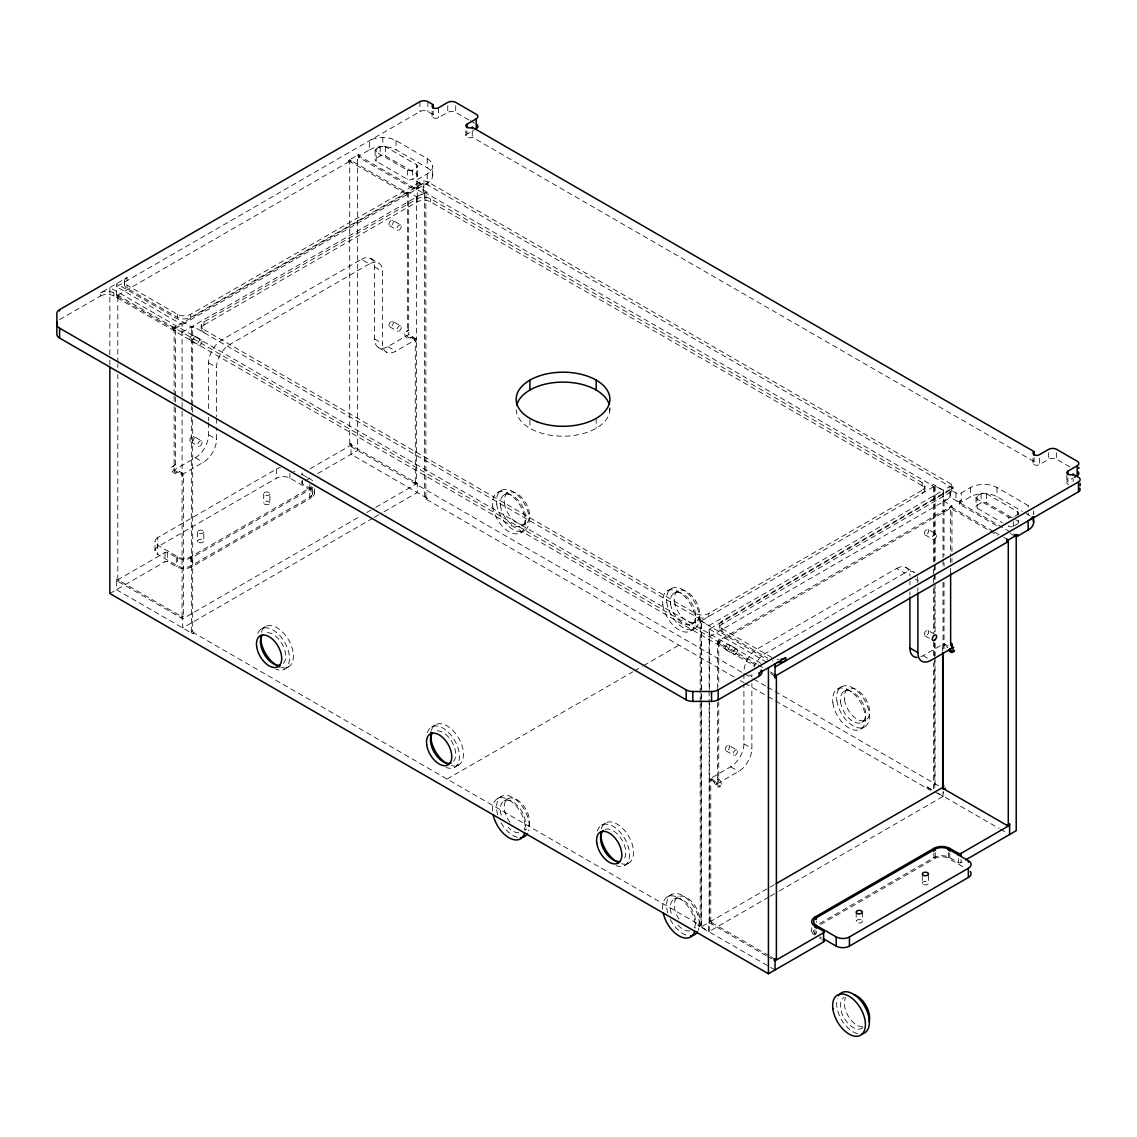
<?xml version="1.0" encoding="UTF-8"?>
<svg xmlns="http://www.w3.org/2000/svg" width="1137" height="1137" viewBox="0 0 1137 1137"><rect width="100%" height="100%" fill="white"/><g stroke="black" fill="none" stroke-linecap="round" stroke-linejoin="round"><path stroke-width="0.75" stroke-dasharray="5 3.75" d="M124.331 281.393L124.331 284.449M155.002 550.592L155.002 541.411M201.192 325.765L201.192 328.82M301.916 483.097L301.916 480.795M312.504 493.415L312.504 488.825M314.38 493.415L314.38 488.825M358.425 155.158L358.425 156.693M375.096 150.567L375.096 159.749M406.563 194.569L406.563 193.034M416.838 180.797L416.838 188.444M417.72 175.439L417.72 166.258M432.7 175.439L432.7 166.258M718.357 643.016L718.357 641.495M719.309 624.895L719.309 627.951M924.893 489.478L924.893 486.423M952.934 489.109L952.934 486.423M959.358 502.113L959.358 503.634M976.029 497.523L976.029 506.704M1018.653 522.38L1018.653 520.092M59.593 319.596L100.582 295.933L100.582 292.877L127.074 277.57L127.074 280.626A9.366 5.415 0 0 0 127.074 288.286L177.429 317.351A9.366 5.415 0 0 0 190.689 317.351L423.902 182.702L951.299 487.19A5.628 3.24 0 0 1 951.299 491.781L722.052 624.128A9.366 5.415 0 0 0 722.052 631.788L767.83 658.209M468.913 119.939L455.71 112.321A5.628 3.24 0 0 0 447.751 112.321L438.484 117.679A3.752 2.16 0 0 1 433.183 117.679A3.752 2.16 0 0 1 433.183 114.61L427.882 111.554A5.628 3.24 0 0 0 419.923 111.554L116.486 286.751L182.076 324.613L182.076 400.778M174.117 394.44L174.117 327.683A1.876 1.08 60 0 1 175.453 329.972L174.117 330.739A1.876 1.08 60 0 0 172.796 328.451L116.486 295.933L348.377 162.051L348.377 160.516L358.979 154.405A1.876 1.08 0 0 0 358.979 155.925A1.876 1.08 0 0 0 358.979 157.46L413.967 189.211A1.876 1.08 0 0 0 416.611 189.211L416.611 187.676L417.947 186.909A3.752 2.16 0 0 0 417.947 189.978L417.947 179.262L427.214 173.904A18.746 10.816 0 0 0 427.214 158.611L396.074 140.633A18.746 10.816 0 0 0 369.568 140.633L369.568 149.814L358.979 155.925M116.869 296.601L118.191 295.833M116.486 297.453L119.129 295.933A1.876 1.08 60 0 0 117.807 296.7A1.876 1.08 60 0 0 116.486 297.453L116.486 283.696L192.679 327.683A1.876 1.08 60 0 1 194.001 326.916L700.193 619.153A1.876 1.08 60 0 1 701.515 621.456L701.515 692.319M376.205 149.046L380.17 146.744A3.752 2.16 0 0 1 385.471 146.744L416.611 164.723L416.611 176.96L412.646 179.262A3.752 2.16 0 0 1 407.344 179.262L376.205 161.283L376.205 149.046A3.752 2.16 0 0 0 376.205 152.102L407.344 170.081A3.752 2.16 0 0 0 412.646 170.081L416.611 167.793A3.752 2.16 0 0 0 416.611 164.723M416.611 176.96A3.752 2.16 0 0 0 416.611 173.904L385.471 155.925A3.752 2.16 0 0 0 380.17 155.925L376.205 158.228A3.752 2.16 0 0 0 376.205 161.283M1069.846 466.895L1056.643 459.263A5.628 3.24 0 0 0 1048.684 459.263L1039.417 464.621A3.752 2.16 0 0 1 1034.116 464.621A3.752 2.16 0 0 1 1034.116 461.565L472.267 137.179A3.752 2.16 0 0 1 466.966 137.179A3.752 2.16 0 0 1 466.966 134.123L474.925 129.533M127.074 277.57A9.366 5.415 0 0 0 127.074 285.216L177.429 314.295A9.366 5.415 0 0 0 190.689 314.295L419.923 181.934A5.628 3.24 0 0 1 427.882 181.934L951.299 484.135A5.628 3.24 0 0 1 951.299 488.725L951.299 491.781M423.902 182.702L423.902 193.418L417.279 197.241L408.666 192.267L172.796 328.451L172.796 326.916M427.214 158.611L427.214 167.793A18.746 10.816 0 0 1 427.214 183.085L175.823 328.238L175.823 326.703M182.076 332.274L423.234 193.034L423.234 185.388L417.947 182.318A3.752 2.16 0 0 1 417.947 179.262M191.741 327.584L193.063 326.816M426.276 192.167L425.053 192.892M191.343 404.63L191.343 328.451L194.001 326.916M734.204 677.055L425.892 499.058A1.876 1.08 60 0 1 424.57 496.755L424.57 193.802L427.214 192.267L417.279 186.525L417.279 197.241M203.935 321.942L203.935 324.997A9.366 5.415 0 0 0 203.935 332.658L203.935 329.588A9.366 5.415 0 0 1 203.935 321.942L417.279 198.776A9.366 5.415 0 0 1 430.525 198.776L922.135 482.6A9.366 5.415 0 0 1 922.135 490.246L922.135 493.316A9.366 5.415 0 0 0 922.135 485.655L922.135 482.6M203.935 324.997L417.279 201.832A9.366 5.415 0 0 1 430.525 201.832L922.135 485.655M416.611 196.857L416.611 339.153L395.79 351.191A18.746 10.816 -60 0 1 382.529 343.53L382.529 271.615A18.746 10.816 -60 0 0 369.283 263.969L361.324 259.378L221.829 339.92A18.746 10.816 -60 0 0 208.568 362.874L208.568 410.23M369.283 263.969L229.773 344.511A18.746 10.816 -60 0 0 216.527 367.464L216.527 416.568M175.453 407.714L175.453 464.251L174.117 465.019A1.876 1.08 60 0 1 173.734 465.872M406.947 331.222A1.876 1.08 60 0 0 407.344 330.37L408.666 329.602A1.876 1.08 60 0 1 408.282 330.469L405.468 332.089A3.752 2.16 60 0 0 405.468 336.41A3.752 2.16 60 0 0 409.206 338.584L412.02 336.95A1.876 1.08 60 0 1 412.958 337.049L411.637 337.817A1.876 1.08 60 0 0 410.699 337.717M174.117 406.719L174.117 469.979L195.322 457.742A18.746 10.816 -60 0 0 208.568 434.789L208.568 422.509M361.324 259.378A18.746 10.816 -60 0 1 374.585 267.024L374.585 338.94A18.746 10.816 -60 0 0 387.831 346.6L408.666 334.562L416.611 339.153M183.398 616.098L180.74 617.633A1.876 1.08 60 0 0 182.076 616.865A1.876 1.08 60 0 0 183.398 616.098L183.398 475.337A1.876 1.08 60 0 0 182.076 473.035L179.745 471.699L178.424 472.466A1.876 1.08 60 0 0 177.486 472.367M182.076 473.035L180.74 473.802A1.876 1.08 60 0 1 182.076 476.105L182.076 616.865L119.129 580.524A1.876 1.08 60 0 1 117.807 578.236L117.807 374.599M411.637 337.817L413.967 339.153L415.289 338.385A1.876 1.08 60 0 1 416.611 340.688L416.611 481.463A1.876 1.08 60 0 1 415.289 482.216A1.876 1.08 60 0 1 413.967 482.983L416.611 481.463M174.117 469.979L182.076 474.57L203.267 462.333A18.746 10.816 -60 0 0 216.527 439.379L216.527 428.848M182.076 476.105L183.398 475.337M415.289 482.216L415.289 341.455L416.611 340.688M309.761 484.433L309.761 497.253L190.874 565.885A9.366 5.415 0 0 1 177.614 565.885L157.745 554.415L157.745 537.574L276.632 468.941A9.366 5.415 0 0 1 280.413 467.605M309.761 497.253A9.366 5.415 0 0 0 309.761 489.592L289.878 478.123A9.366 5.415 0 0 0 276.632 478.123L157.745 546.755A9.366 5.415 0 0 0 157.745 554.415M701.515 694.096L701.515 924.409A1.876 1.08 60 0 1 700.193 925.177L194.001 632.939L192.679 633.707L116.486 589.705L116.486 579.003L117.807 578.236M349.699 444.354L351.02 443.586A1.876 1.08 60 0 0 352.342 445.889L351.02 446.642A1.876 1.08 60 0 1 349.699 444.354L349.699 159.749L407.344 193.034L407.344 330.37M312.959 487.389A11.242 6.495 0 0 1 311.083 488.825L192.196 557.471A11.242 6.495 0 0 1 176.292 557.471L167.679 552.497A1.876 1.08 0 0 0 165.036 552.497L116.486 580.524L182.73 618.784L360.557 516.113M310.06 468.771L351.02 445.121L417.279 483.367L417.279 492.548L383.553 512.02M119.129 580.524L117.807 581.291A1.876 1.08 60 0 1 116.486 579.003M109.848 593.528L165.036 561.678A1.876 1.08 0 0 1 167.679 561.678L176.292 566.652A11.242 6.495 0 0 0 192.196 566.652L311.083 498.006L311.083 485.968M305.512 480.581L311.581 477.071M317.649 473.575L357.643 450.479L357.643 155.158L423.902 193.418M157.745 537.574A9.366 5.415 0 0 0 157.745 545.234L177.614 556.704A9.366 5.415 0 0 0 190.874 556.704L309.761 488.071A9.366 5.415 0 0 0 311.325 486.863M181.678 617.732L183.014 616.965M414.906 483.083L416.227 482.315M366.697 512.574L374.357 508.154M375.892 507.273L417.279 483.367M372.822 518.216L182.73 627.965L182.73 618.784M374.357 517.335L382.018 512.901M192.679 633.707A1.876 1.08 60 0 1 191.343 631.405L192.679 630.637L192.679 418.032M424.57 496.755L425.892 495.988L425.892 193.034A1.876 1.08 60 0 1 427.214 192.267M425.892 499.058L427.214 498.29A1.876 1.08 60 0 1 425.892 495.988M261.482 628.889L265.461 626.601M497.352 492.719L501.318 490.417M503.975 495.021L507.955 492.733M521.826 525.948L525.806 523.645M284.648 669.025L288.613 666.723M520.519 532.841L524.484 530.553M431.534 727.069L435.514 724.781M667.405 590.899L671.384 588.596M674.042 593.201L678.007 590.913M203.935 329.588L695.546 613.426A9.366 5.415 0 0 0 708.806 613.426L922.135 490.246M700.193 701.941L700.193 622.223A1.876 1.08 60 0 0 698.857 619.921L700.193 619.153M424.57 193.802A1.876 1.08 60 0 1 425.892 193.034L932.084 485.272L933.406 484.518L943.34 490.246L949.963 486.423L949.963 497.139L1014.9 534.617M691.879 624.128L695.858 621.825M701.174 698.715L701.174 620.887L935.055 485.854L943.014 490.445L943.014 557.656M700.193 622.223L701.515 621.456M933.406 561.991L933.406 487.574L934.728 486.807A1.876 1.08 60 0 0 933.406 484.518M454.701 767.205L458.68 764.903M690.571 631.021L694.536 628.733M701.174 620.887L709.133 625.478L943.014 490.445M447.097 779.058L632.911 671.768M634.446 670.887L642.135 666.453M643.67 665.571L678.988 645.176M722.052 631.788L722.052 628.718A9.366 5.415 0 0 1 722.052 621.072L951.299 488.725M709.46 689.463L709.46 629.102L950.631 489.862L955.933 492.932A3.752 2.16 0 0 0 961.234 492.932L970.501 487.574A18.746 10.816 0 0 1 997.007 487.574L1028.146 505.553A18.746 10.816 0 0 1 1030.463 507.173M943.34 490.246L943.34 500.962L949.963 497.139M709.46 636.763L950.631 497.523L950.631 489.862M951.953 551.715L951.953 505.937L717.419 641.339L717.419 688.581M996.566 525.564L959.912 504.402L959.912 501.346L961.234 500.578L961.234 492.932M718.698 643.656A2.345 1.35 0 0 1 719.167 641.936L949.31 508.992A1.876 1.08 0 0 1 951.953 508.992L988.621 530.155M959.912 504.402A1.876 1.08 0 0 1 959.912 502.867L970.501 496.755A18.746 10.816 0 0 1 997.007 496.755L1022.305 511.366M717.802 643.542L719.124 642.789M1010.566 517.648A3.752 2.16 0 0 1 1008.277 517.022L977.138 499.044A3.752 2.16 0 0 1 977.138 495.988L981.103 493.7A3.752 2.16 0 0 1 986.404 493.7L1017.544 511.678A3.752 2.16 0 0 1 1017.899 514.492M1011.717 517.477L986.404 502.867A3.752 2.16 0 0 0 981.103 502.867L977.138 505.169A3.752 2.16 0 0 0 977.138 508.225L1002.337 522.778M497.352 798.742L501.318 796.44M914.915 572.764A18.746 10.816 -60 0 0 904.626 573.048L896.667 568.457L757.171 649A18.746 10.816 -60 0 0 743.911 671.953M503.975 801.045L507.955 798.757M904.626 573.048L765.116 653.59A18.746 10.816 -60 0 0 754.03 666.922M1068.737 484.49A3.752 2.16 0 0 1 1067.899 481.065L1073.2 478.009M1014.9 516.255L1017.544 514.734M1013.579 526.204L1017.544 523.915L1017.544 519.893M601.587 825.249L605.566 822.961M837.457 689.079L841.437 686.776M844.095 691.381L848.06 689.093M709.46 703.519L709.46 779.058L730.665 766.821A18.746 10.816 -60 0 0 743.911 743.868L743.911 684.232M920.757 656.802A18.746 10.816 -60 0 0 923.173 655.665L944.008 643.641L950.631 647.465M709.858 779.726L711.179 778.959M943.07 645.077L944.392 644.309M768.91 955.677L712.117 922.889L710.781 923.656A1.876 1.08 60 0 1 709.46 921.354L709.46 780.579L712.117 779.058L714.448 780.394A1.876 1.08 60 0 1 715.372 781.389L716.864 783.962A3.752 2.16 60 0 0 720.616 786.122A3.752 2.16 60 0 0 720.616 781.801L719.124 779.229A1.876 1.08 60 0 1 718.74 777.921L718.74 701.941M942.687 645.944L945.33 644.409A1.876 1.08 60 0 0 944.008 645.176A1.876 1.08 60 0 0 942.687 645.944L942.687 651.217M714.448 780.394L713.112 781.162A1.876 1.08 60 0 1 714.05 782.157L715.543 784.729A3.752 2.16 60 0 0 719.28 786.889L720.616 786.122M718.74 777.921L717.419 778.689A1.876 1.08 60 0 0 717.802 779.996L719.28 782.569A3.752 2.16 60 0 1 719.28 786.889M944.008 648.687L944.008 645.176L946.339 646.512L947.661 645.759A1.876 1.08 60 0 1 947.974 645.987M714.05 782.157L715.372 781.389M717.802 779.996L719.124 779.229M946.339 646.512A1.876 1.08 60 0 1 947.277 647.507L947.931 647.124M715.543 784.729L716.864 783.962M709.46 779.058L717.419 783.649L738.609 771.412A18.746 10.816 -60 0 0 751.87 748.459L751.87 683.55M861.945 722.308L865.911 720.005M624.753 865.385L628.733 863.082M860.624 729.201L864.603 726.913M667.405 896.922L671.384 894.62M674.042 899.225L678.007 896.937M775.05 969.932L698.857 925.944L701.515 924.409M699.795 926.044L701.117 925.276M709.46 921.354L710.781 920.586L710.781 779.826A1.876 1.08 60 0 1 712.117 779.058M701.174 700.477L701.174 926.897L768.584 887.983M769.962 887.187L774.723 884.444M768.754 897.079L708.806 931.686L708.806 922.505L766.054 955.563M770.119 896.283L777.921 891.778M779.314 890.967L943.34 796.27L943.34 791.679M819.45 923.642L933.889 857.582A11.242 6.495 0 0 1 949.779 857.582L958.392 862.557A1.876 1.08 0 0 0 961.049 862.557L964.077 860.808M820.772 924.409L935.211 858.35A9.366 5.415 0 0 1 948.457 858.35L963.366 866.948M470.377 120.792L474.783 123.336M369.568 149.814A18.746 10.816 0 0 1 396.074 149.814L427.214 167.793M1026.199 513.611L1028.146 514.734A18.746 10.816 0 0 1 1029.923 515.914M1015.597 519.723L1017.544 520.845A3.752 2.16 0 0 1 1018.482 523.006M1010.31 533.509L1014.9 536.152M943.34 500.962L951.953 505.937M993.198 531.277L950.631 506.704L950.631 555.993M994.619 532.102L1002.365 536.565M1003.729 537.346L1008.277 539.976M348.377 162.051A1.876 1.08 0 0 1 351.02 162.051L406.008 193.802A1.876 1.08 0 0 1 406.008 195.322L406.008 192.267A1.876 1.08 0 0 1 406.008 193.802M990.142 531.036L997.789 535.456M392.691 220.365A3.098 1.791 -60 0 1 391.711 225.154A3.098 1.791 -60 0 1 389.039 223.605A3.098 1.791 -60 0 1 392.691 220.365L400.636 224.955A3.098 1.791 -60 0 1 399.655 229.745A3.098 1.791 -60 0 1 396.984 228.196A3.098 1.791 -60 0 1 400.636 224.955M928.034 529.444A3.098 1.791 -60 0 1 927.053 534.234A3.098 1.791 -60 0 1 924.381 532.684A3.098 1.791 -60 0 1 928.034 529.444L935.978 534.02A3.098 1.791 -60 0 1 934.998 538.81A3.098 1.791 -60 0 1 932.326 537.275A3.098 1.791 -60 0 1 935.978 534.02M389.593 225.723L397.552 230.314M924.935 534.788L932.894 539.379M370.705 258.454L378.649 263.045M906.047 567.534L913.992 572.11M374.585 267.024L382.529 271.615M915.228 579.159L917.872 580.694L917.872 585.953M392.691 321.345A3.098 1.791 -60 0 1 391.711 326.134A3.098 1.791 -60 0 1 389.039 324.585A3.098 1.791 -60 0 1 392.691 321.345L400.636 325.935A3.098 1.791 -60 0 1 399.655 330.725A3.098 1.791 -60 0 1 396.984 329.176A3.098 1.791 -60 0 1 400.636 325.935M928.034 630.424A3.098 1.791 -60 0 1 927.053 635.213A3.098 1.791 -60 0 1 924.381 633.664A3.098 1.791 -60 0 1 928.034 630.424L934.657 634.247M389.593 326.703L397.552 331.293M924.935 635.782L931.558 639.605M374.585 338.94L382.529 343.53M387.831 346.6L395.79 351.191M923.173 655.665L931.118 660.256M378.465 347.524L386.409 352.115M722.052 628.718L772.407 657.797M698.857 619.921L767.418 659.503M709.46 629.102L767.432 662.573M193.56 335.33A3.098 1.791 -60 0 1 192.579 340.119A3.098 1.791 -60 0 1 189.893 338.57A3.098 1.791 -60 0 1 193.56 335.33L201.505 339.92A3.098 1.791 -60 0 1 200.524 344.71A3.098 1.791 -60 0 1 197.852 343.161A3.098 1.791 -60 0 1 201.505 339.92M728.902 644.409A3.098 1.791 -60 0 1 727.922 649.199A3.098 1.791 -60 0 1 725.235 647.649A3.098 1.791 -60 0 1 728.902 644.409L736.847 649A3.098 1.791 -60 0 1 735.866 653.789A3.098 1.791 -60 0 1 733.194 652.24A3.098 1.791 -60 0 1 736.847 649M760.752 663.312L109.848 287.519L109.848 358.269M100.582 292.877A9.366 5.415 0 0 1 113.828 292.877L756.73 664.036M758.251 664.918L762.842 667.575M770.474 671.981L773.53 673.744M718.74 643.641A1.876 1.08 60 0 1 720.062 642.874L717.419 644.409A1.876 1.08 60 0 1 718.74 643.641L755.394 664.804M770.673 673.63L773.728 675.392M100.582 295.933A9.366 5.415 0 0 1 113.828 295.933L754.542 665.841M190.462 340.688L198.421 345.278M725.804 649.767L733.763 654.358M208.568 362.874L216.527 367.464M749.212 675.008L751.87 676.543A18.746 10.816 -60 0 1 752.083 673.63M351.02 446.642L742.973 672.933M744.508 673.815L752.182 678.249M753.717 679.144L765.997 686.236M767.532 687.118L939.46 786.378M427.214 498.29L351.02 454.303L351.02 443.586M927.152 786.932L933.406 790.528L933.406 662.97M937.783 793.057L999.053 828.432M1000.432 829.228L1006.586 832.781M926.826 787.117L931.828 790.002M935.055 791.878L943.014 796.468L943.014 791.153M740.343 680.594L743.413 682.371M744.948 683.252L766.423 695.659M767.958 696.54L774.084 700.079M775.619 700.975L930.549 790.414M305.157 476.232L302.47 474.683A1.876 1.08 0 0 1 302.47 473.148M305.697 476.545L307.317 477.469M308.397 478.094L311.083 479.658A11.242 6.495 0 0 1 313.457 481.662M293.616 471.088L294.853 471.812M302.47 480.411L302.47 483.865L311.083 488.825A11.242 6.495 0 0 1 311.083 498.006M208.568 434.789L216.527 439.379M743.911 743.868L751.87 748.459M193.56 436.324A3.098 1.791 -60 0 1 192.579 441.113A3.098 1.791 -60 0 1 189.893 439.564A3.098 1.791 -60 0 1 193.56 436.324L201.505 440.9A3.098 1.791 -60 0 1 200.524 445.69A3.098 1.791 -60 0 1 197.852 444.155A3.098 1.791 -60 0 1 201.505 440.9M728.902 745.389A3.098 1.791 -60 0 1 727.922 750.178A3.098 1.791 -60 0 1 725.235 748.643A3.098 1.791 -60 0 1 728.902 745.389L736.847 749.979A3.098 1.791 -60 0 1 735.866 754.769A3.098 1.791 -60 0 1 733.194 753.234A3.098 1.791 -60 0 1 736.847 749.979M190.462 441.668L198.421 446.258M725.804 750.747L733.763 755.338M195.322 457.742L203.267 462.333M730.665 766.821L738.609 771.412M820.047 936.789L821.284 937.499M819.294 937.883L821.454 939.134M770.445 956.572L775.05 959.23M767.532 956.402L772.194 959.102M701.174 926.897L709.133 931.487L709.133 625.478M1073.2 479.174L1073.2 481.647M1067.899 477.767L1067.899 481.065M1066.804 475.167L1066.804 482.6M1056.643 452.654L1056.643 459.263M1048.684 452.654L1048.684 459.263M1039.417 458.14L1039.417 464.621M1034.116 457.841L1034.116 461.565M1033.632 513.199L1033.632 514.35A18.746 10.816 0 0 0 1033.291 511.11M1033.021 458.14L1033.021 463.086M1028.146 505.553L1028.146 507.273M1028.146 513.014L1028.146 514.734M1018.653 513.199L1018.653 514.35M1017.544 511.678L1017.544 514.535M1013.579 521.613L1013.579 525.635M1008.277 517.022L1008.277 518.742M1008.277 525.635L1008.277 526.204A3.752 2.16 0 0 0 1013.309 526.346M997.007 487.574L997.007 496.755M986.404 493.7L986.404 502.867M981.103 493.7L981.103 502.867M977.138 495.988L977.138 508.225M970.501 487.574L970.501 496.755M961.049 859.487L961.049 862.557M958.392 858.534L958.392 862.557M955.933 492.932L955.933 500.578A3.752 2.16 0 0 0 961.234 500.578M951.953 558.637L951.953 562.147M951.299 484.135L951.299 487.19M950.631 557.755L950.631 566.567M950.631 568.329L950.631 573.602M949.779 852.992L949.779 857.582M949.31 508.992L949.31 507.457A1.876 1.08 0 0 1 951.953 507.457M948.457 852.608L948.457 858.35M944.008 501.346L944.008 555.808M944.008 562.829L944.008 566.34M944.008 582.158L944.008 643.641M943.014 559.432L943.014 566.51M943.014 582.428L943.014 651.416M935.211 852.608L935.211 858.35M935.055 485.854L935.055 572.522M935.055 574.299L935.055 581.377M935.055 583.139L935.055 632.669M935.055 643.286L935.055 655.665M935.055 657.442L935.055 788.339M934.728 486.807L934.728 580.709M934.728 587.801L934.728 632.087M934.728 642.718L934.728 658.664M934.728 660.441L934.728 789.774M933.889 852.992L933.889 857.582M933.406 569.068L933.406 576.161M933.406 577.923L933.406 586.791M933.406 588.554L933.406 632.854M933.406 641.709L933.406 655.878M928.46 875.504L928.46 883.151M922.263 875.504L922.263 883.151M917.872 587.715L917.872 591.226M909.927 581.362L909.927 584.873M909.927 591.894L909.927 595.404M862.386 912.116L862.386 921.297A3.098 1.791 0 0 1 857.739 922.846A3.098 1.791 0 0 1 857.739 919.762A3.098 1.791 0 0 1 862.386 921.297M856.204 912.116L856.204 921.297M816.323 921.254L816.323 922.391M816.323 931.189L816.323 933.491M814.987 929.668L814.987 935.396M811.704 927.749L811.704 930.805M743.911 673.701L743.911 682.47M722.052 621.072L722.052 624.128M719.11 641.893L719.11 640.373A2.345 1.35 0 0 0 718.698 642.121M718.74 642.107L718.74 686.052M717.419 702.709L717.419 783.649M708.806 613.426L708.806 616.481A9.366 5.415 0 0 1 695.546 616.481L695.546 613.426M700.193 703.718L700.193 925.177A1.876 1.08 60 0 1 698.857 925.944M609.787 407.586L609.787 410.898M596.172 418.373L596.172 428.279M529.913 420.022L529.913 428.279M472.267 130.997L472.267 137.179M466.966 131.068L466.966 134.123M465.872 130.698L465.872 135.658M455.71 105.713L455.71 112.321M447.751 105.713L447.751 112.321M438.484 107.759L438.484 117.679M433.183 110.9L433.183 114.61M432.074 111.184L432.074 116.145M430.525 198.776L430.525 201.832M427.882 101.648L427.882 111.554M427.882 181.934L427.882 185.004A5.628 3.24 0 0 0 419.923 185.004L419.923 181.934M427.214 173.904L427.214 183.085M419.923 101.648L419.923 111.554M417.279 198.776L417.279 201.832M413.967 189.211L413.967 187.676A1.876 1.08 0 0 0 416.611 187.676M412.646 170.081L412.646 179.262M408.666 192.267L408.666 334.562M407.344 170.081L407.344 179.262M396.074 140.633L396.074 149.814M385.471 146.744L385.471 155.925M382.828 137.463L382.828 146.645M380.17 146.744L380.17 155.925M358.979 154.405L358.979 157.46M351.02 162.051L351.02 160.516A1.876 1.08 0 0 0 348.377 160.516M301.916 473.916L301.916 475.067M289.878 473.532L289.878 478.123M276.632 468.941L276.632 478.123M269.881 493.756A3.098 1.791 0 0 1 265.234 495.291A3.098 1.791 0 0 1 265.234 492.207A3.098 1.791 0 0 1 269.881 493.756L269.881 502.938A3.098 1.791 0 0 1 265.234 504.473A3.098 1.791 0 0 1 265.234 501.389A3.098 1.791 0 0 1 269.881 502.938M263.699 493.756L263.699 502.938M216.527 418.331L216.527 427.1M208.568 417.251L208.568 420.761M203.807 531.903A3.098 1.791 0 0 1 199.174 533.438A3.098 1.791 0 0 1 199.174 530.354A3.098 1.791 0 0 1 203.807 531.903L203.807 541.07M197.625 531.903L197.625 541.07M192.679 405.639L192.679 327.683A1.876 1.08 60 0 0 191.343 328.451M192.679 407.401L192.679 416.27M192.196 557.471L192.196 566.652M191.343 406.392L191.343 409.945M191.343 417.023L191.343 631.405M190.874 556.704L190.874 565.885M190.689 314.295L190.689 317.351M182.076 402.541L182.076 409.562M182.076 411.324L182.076 474.57M177.614 556.704L177.614 565.885M177.429 314.295L177.429 317.351M176.292 557.471L176.292 566.652M175.453 329.972L175.453 395.349M175.453 397.111L175.453 405.952M174.117 396.117L174.117 404.971M167.679 552.497L167.679 561.678M165.036 552.497L165.036 561.678M127.074 285.216L127.074 288.286M117.807 296.7L117.807 362.206M117.807 363.982L117.807 367.521M113.828 292.877L113.828 295.933M109.848 360.045L109.848 365.347M932.084 485.272A1.876 1.08 60 0 1 933.406 487.574M413.967 339.153A1.876 1.08 60 0 1 415.289 341.455M410.542 337.817A3.752 2.16 60 0 1 406.79 335.642A3.752 2.16 60 0 1 406.79 331.322M302.47 483.865A1.876 1.08 0 0 1 302.47 482.33M175.752 328.195A2.345 1.35 0 0 1 172.767 328.465M175.752 326.66A2.345 1.35 0 0 1 172.767 326.944M815.755 934.273A9.366 5.415 0 0 1 813.779 929.696M814.305 934.969A11.242 6.495 0 0 1 812.628 928.233M896.667 568.457A18.746 10.816 -60 0 1 909.927 576.104M917.36 576.786A18.746 10.816 -60 0 1 917.872 580.694M1013.309 517.164A3.752 2.16 0 0 1 1012.854 517.349M959.912 502.867A1.876 1.08 0 0 1 959.912 501.346M862.812 1027.706A17.851 10.304 60 0 1 844.564 1018.809A17.851 10.304 60 0 1 844.095 997.405M862.784 1026.867A17.851 10.304 60 0 1 848.06 1015.725A17.851 10.304 60 0 1 845.786 997.405M857.525 1033.647A23.166 13.374 60 0 1 841.437 1019.548A23.166 13.374 60 0 1 837.273 998.57M689.861 930.876A17.851 10.304 60 0 1 677.169 924.282M671.228 913.281A17.851 10.304 60 0 1 683.593 900.49A17.851 10.304 60 0 1 694.167 927.849M678.974 919.108A17.851 10.304 60 0 1 677.41 897.32A17.851 10.304 60 0 1 695.546 906.701A17.851 10.304 60 0 1 695.858 927.849M662.672 909.259A23.166 13.374 60 0 1 678.988 898.059A23.166 13.374 60 0 1 695.304 928.105M685.938 935.012A23.166 13.374 60 0 1 670.247 919.264M667.732 912.855A23.166 13.374 60 0 1 682.967 895.771A23.166 13.374 60 0 1 698.189 930.436M518.699 832.796A17.851 10.304 60 0 1 508.253 827.381M501.175 815.101A17.851 10.304 60 0 1 513.54 802.31A17.851 10.304 60 0 1 524.114 829.669M509.973 822.421A17.851 10.304 60 0 1 507.088 799.368A17.851 10.304 60 0 1 525.806 809.061A17.851 10.304 60 0 1 524.839 830.124M492.619 811.079A23.166 13.374 60 0 1 508.935 799.879A23.166 13.374 60 0 1 525.251 829.925M517.406 837.287A23.166 13.374 60 0 1 500.195 821.085M497.679 814.675A23.166 13.374 60 0 1 512.105 797.151A23.166 13.374 60 0 1 528.648 830.806M609.873 408.538A46.844 27.046 0 0 1 564.123 436.196A46.844 27.046 0 0 1 516.198 409.775M773.032 661.18A9.366 5.415 0 0 1 772.407 660.853M779.03 659.375A9.366 5.415 0 0 1 777.111 659.261M712.117 922.889A1.876 1.08 60 0 1 710.781 920.586M709.46 780.579A1.876 1.08 60 0 1 710.781 779.826M194.001 632.939A1.876 1.08 60 0 1 192.679 630.637M177.315 472.466A3.752 2.16 60 0 1 173.577 470.292A3.752 2.16 60 0 1 173.577 465.971M175.453 464.251A1.876 1.08 60 0 1 175.055 465.104L172.241 466.738A3.752 2.16 60 0 0 172.241 471.059A3.752 2.16 60 0 0 175.993 473.219L178.807 471.599A1.876 1.08 60 0 1 179.745 471.699M267.266 632.669A17.851 10.304 60 0 1 282.857 645.404A17.851 10.304 60 0 1 282.857 663.795M261.297 632.371A23.166 13.374 60 0 1 288.613 639.975A23.166 13.374 60 0 1 281.55 667.447M257.829 633.195A23.166 13.374 60 0 1 285.714 644.238A23.166 13.374 60 0 1 276.049 669.281M437.319 730.849A17.851 10.304 60 0 1 452.483 742.774A17.851 10.304 60 0 1 453.677 761.207M431.349 730.551A23.166 13.374 60 0 1 458.68 738.155A23.166 13.374 60 0 1 451.602 765.627M427.37 732.839A23.166 13.374 60 0 1 445.15 729.542A23.166 13.374 60 0 1 459.49 756.034A23.166 13.374 60 0 1 446.102 767.461M605.211 829.413A17.851 10.304 60 0 1 621.626 839.376A17.851 10.304 60 0 1 623.73 859.387M601.402 828.731A23.166 13.374 60 0 1 628.733 836.335A23.166 13.374 60 0 1 621.655 863.807M597.422 831.019A23.166 13.374 60 0 1 615.216 827.722A23.166 13.374 60 0 1 629.543 854.214A23.166 13.374 60 0 1 616.155 865.641M840.556 701.941A17.851 10.304 60 0 0 860.965 722.748A17.851 10.304 60 0 0 857.525 695.83A17.851 10.304 60 0 0 840.556 701.941M844.521 699.653A17.851 10.304 60 0 0 864.944 720.46A17.851 10.304 60 0 0 861.505 693.542A17.851 10.304 60 0 0 844.521 699.653M832.867 702.78A23.166 13.374 60 0 0 859.359 729.783A23.166 13.374 60 0 0 854.896 694.849A23.166 13.374 60 0 0 832.867 702.78M836.846 700.491A23.166 13.374 60 0 0 863.338 727.495A23.166 13.374 60 0 0 858.861 692.561A23.166 13.374 60 0 0 836.846 700.491M670.503 603.761A17.851 10.304 60 0 0 690.912 624.568A17.851 10.304 60 0 0 687.473 597.65A17.851 10.304 60 0 0 670.503 603.761M674.468 601.473A17.851 10.304 60 0 0 694.892 622.28A17.851 10.304 60 0 0 691.438 595.362A17.851 10.304 60 0 0 674.468 601.473M662.814 604.6A23.166 13.374 60 0 0 689.306 631.603A23.166 13.374 60 0 0 684.829 596.669A23.166 13.374 60 0 0 662.814 604.6M666.779 602.312A23.166 13.374 60 0 0 693.286 629.315A23.166 13.374 60 0 0 688.809 594.381A23.166 13.374 60 0 0 666.779 602.312M500.436 505.581A17.851 10.304 60 0 0 520.86 526.388A17.851 10.304 60 0 0 517.42 499.47A17.851 10.304 60 0 0 500.436 505.581M504.416 503.293A17.851 10.304 60 0 0 524.839 524.1A17.851 10.304 60 0 0 521.386 497.182A17.851 10.304 60 0 0 504.416 503.293M492.762 506.42A23.166 13.374 60 0 0 519.254 533.424A23.166 13.374 60 0 0 514.777 498.489A23.166 13.374 60 0 0 492.762 506.42M496.727 504.132A23.166 13.374 60 0 0 523.233 531.135A23.166 13.374 60 0 0 518.756 496.201A23.166 13.374 60 0 0 496.727 504.132M198.904 542.52A3.098 1.791 0 0 0 203.793 541.255A3.098 1.791 0 0 0 199.458 539.45A3.098 1.791 0 0 0 198.904 542.52M923.542 884.6A3.098 1.791 0 0 0 928.432 883.335A3.098 1.791 0 0 0 924.097 881.53A3.098 1.791 0 0 0 923.542 884.6"/><path stroke-width="1.5" d="M761.122 670.176A9.366 5.415 0 0 1 759.161 676.16L718.172 699.823A9.366 5.415 0 0 1 711.549 701.401L692.803 701.401A9.366 5.415 0 0 1 686.179 699.823L59.593 338.059A9.366 5.415 0 0 1 56.85 334.235L56.85 313.514A9.366 5.415 0 0 1 59.593 309.676L419.923 101.648A5.628 3.24 0 0 1 427.882 101.648L433.183 104.703L433.183 108.427M466.966 127.642L466.966 124.217L476.247 118.859A5.628 3.24 0 0 0 476.247 114.269L455.71 102.415A5.628 3.24 0 0 0 447.751 102.415L438.484 107.759A3.752 2.16 0 0 1 433.183 107.759A3.752 2.16 0 0 1 433.183 104.703M1067.899 474.456L1067.899 471.159L1077.18 465.8A5.628 3.24 0 0 0 1077.18 461.21L1056.643 449.357A5.628 3.24 0 0 0 1048.684 449.357L1039.417 454.715A3.752 2.16 0 0 1 1034.116 454.715A3.752 2.16 0 0 1 1034.116 451.645L472.267 127.273A3.752 2.16 0 0 1 466.966 127.273A3.752 2.16 0 0 1 466.966 124.217M1074.522 477.242L1077.18 475.721A5.628 3.24 0 0 0 1077.521 471.343M56.85 324.329A9.366 5.415 0 0 0 59.593 328.152L686.179 689.903A9.366 5.415 0 0 0 692.803 691.495L711.549 691.495A9.366 5.415 0 0 0 718.172 689.903L1078.501 481.875A5.628 3.24 0 0 0 1078.501 477.284L1073.2 474.214A3.752 2.16 0 0 1 1067.899 474.214A3.752 2.16 0 0 1 1067.899 471.159M759.161 676.16L759.161 673.09L785.653 657.797L785.653 660.853A9.366 5.415 0 0 1 777.111 662.331M775.05 666.978L1078.501 491.781A5.628 3.24 0 0 0 1079.681 488.199M775.05 676.16L1006.941 542.278A1.876 1.08 0 0 0 1006.941 540.743L1017.544 534.617L1017.544 536.152A1.876 1.08 0 0 1 1015.028 536.223M1017.544 536.152L1028.146 530.027A18.746 10.816 0 0 0 1033.078 519.765M773.842 675.463A1.876 1.08 60 0 1 775.05 677.68L776.386 676.927A1.876 1.08 60 0 0 775.178 674.696M948.571 649.753L948.755 650.08A3.752 2.16 60 0 0 952.508 652.24A3.752 2.16 60 0 0 952.508 647.919L951.015 645.347A1.876 1.08 60 0 1 950.631 644.039L951.953 643.272M951.015 645.347L952.266 644.622M952.508 647.919L953.744 647.195M1009.599 834.53L1009.599 823.813L1006.941 825.348L944.008 789.007A1.876 1.08 60 0 1 942.687 786.705L944.008 785.937M776.244 883.563L943.34 787.088M944.008 789.007L945.33 788.239M814.987 927.366L814.987 926.214A11.242 6.495 0 0 1 814.987 917.047L933.889 848.401A11.242 6.495 0 0 1 949.779 848.401L958.392 853.375A1.876 1.08 0 0 0 961.049 853.375L1009.599 825.348M816.323 928.332L816.323 925.461A9.366 5.415 0 0 1 816.323 917.801L935.211 849.168A9.366 5.415 0 0 1 948.457 849.168L968.34 860.638A9.366 5.415 0 0 1 968.34 868.284L968.34 877.466L849.438 946.112A9.366 5.415 0 0 1 836.192 946.112L823.771 938.935M776.386 958.463L773.728 959.983A1.876 1.08 60 0 0 775.05 959.23A1.876 1.08 60 0 0 776.386 958.463L776.386 676.927M775.05 960.751L823.6 932.724A1.876 1.08 0 0 0 823.6 931.189L814.987 926.214M109.848 367.109L109.848 593.528L768.427 973.755L823.6 941.905L823.6 931.189M965.597 859.927L1016.222 830.692L1016.222 535.385M816.323 925.461L836.192 936.931A9.366 5.415 0 0 0 849.438 936.931L968.34 868.284M909.927 597.152L909.927 648.019L917.872 652.61A18.746 10.816 -60 0 0 931.118 660.256L951.953 648.232L951.953 644.722M823.074 940.057L823.6 940.37A1.876 1.08 0 0 1 823.6 941.905M949.708 648.673L950.077 649.312A3.752 2.16 60 0 0 952.664 651.586A3.752 2.16 60 0 0 954.526 650.463M1080.15 483.296L1080.15 485.769M1078.828 467.222L1078.828 468.458M1078.501 481.875L1078.501 491.781M1077.18 465.8L1077.18 475.721M1073.2 474.214L1073.2 475.465M1034.116 451.645L1034.116 455.368M1033.632 516.639L1033.632 522.38M1028.146 530.027L1028.146 520.845A18.746 10.816 0 0 0 1032.552 516.838M1008.277 539.976L1008.277 824.581A1.876 1.08 60 0 1 1006.941 825.348M1006.941 539.208L1006.941 542.278M968.34 860.638L968.34 862.358M961.049 853.375L961.049 856.431M958.392 853.375L958.392 855.664M950.631 573.602L950.631 644.039M949.779 848.401L949.779 851.272M948.457 849.168L948.457 850.32M943.014 653.178L943.014 789.391M942.687 652.979L942.687 786.705M935.211 849.168L935.211 850.32M933.889 848.401L933.889 851.272M917.872 592.974L917.872 652.61M849.438 936.931L849.438 946.112M836.192 936.931L836.192 946.112M816.323 917.801L816.323 919.52M814.987 917.047L814.987 919.336M775.05 663.909L775.05 677.68M775.05 959.23L775.05 969.932M768.427 667.746L768.427 973.755M718.172 689.903L718.172 699.823M711.549 691.495L711.549 701.401M692.803 691.495L692.803 701.401M686.179 689.903L686.179 699.823M596.172 380.113L596.172 390.034M529.913 380.113L529.913 390.034M476.247 118.859L476.247 128.765A5.628 3.24 0 0 0 476.9 124.629M472.267 127.273L472.267 128.509M59.593 309.676L59.593 310.927M59.593 328.152L59.593 338.059M1009.599 823.813A1.876 1.08 60 0 1 1008.277 824.581M970.316 871.496A9.366 5.415 0 0 1 968.34 877.466M917.09 657.47A18.746 10.816 -60 0 1 909.927 648.019M1017.544 534.617A1.876 1.08 0 0 1 1015.028 534.688M1007.055 539.279A1.876 1.08 0 0 1 1006.941 540.743M853.517 994.548A17.851 10.304 60 0 1 865.911 1005.421A17.851 10.304 60 0 1 869.123 1021.58M838.466 995.785A23.166 13.374 60 0 1 863.992 1005.165A23.166 13.374 60 0 1 861.974 1033.874M694.735 931.274A23.166 13.374 60 0 1 678.988 935.893A23.166 13.374 60 0 1 663.241 913.096M697.507 931.771A23.166 13.374 60 0 1 690.486 935.836M524.683 833.094A23.166 13.374 60 0 1 508.935 837.713A23.166 13.374 60 0 1 493.188 814.916M527.454 833.592A23.166 13.374 60 0 1 520.433 837.656M761.705 670.375A9.366 5.415 0 0 1 759.161 673.09M785.653 657.797A9.366 5.415 0 0 1 780.948 659.261M516.724 405.099A46.844 27.046 0 0 1 561.92 382.117A46.844 27.046 0 0 1 608.963 403.82M56.85 323.42A9.366 5.415 0 0 1 57.39 321.6M279.972 665.145A17.851 10.304 60 0 1 264.139 654.116A17.851 10.304 60 0 1 262.505 634.887M280.015 666.978A23.166 13.374 60 0 1 260.728 635.54M451.076 763.041A17.851 10.304 60 0 1 434.661 753.078A17.851 10.304 60 0 1 432.557 733.067M447.097 763.751A23.166 13.374 60 0 1 430.98 732.1M620.077 861.505A17.851 10.304 60 0 1 603.804 849.666A17.851 10.304 60 0 1 603.377 830.479M618.613 862.713A23.166 13.374 60 0 1 600.833 831.9M923.812 875.518A3.098 1.791 0 0 0 928.46 873.969A3.098 1.791 0 0 0 923.812 872.434A3.098 1.791 0 0 0 923.812 875.518M857.739 913.665A3.098 1.791 0 0 0 862.386 912.116A3.098 1.791 0 0 0 857.739 910.581A3.098 1.791 0 0 0 857.739 913.665M934.998 639.804A3.098 1.791 -60 0 0 935.978 635.014A3.098 1.791 -60 0 0 932.326 638.255A3.098 1.791 -60 0 0 934.998 639.804M832.867 1008.803A23.166 13.374 60 0 0 859.359 1035.807A23.166 13.374 60 0 0 854.896 1000.873A23.166 13.374 60 0 0 832.867 1008.803M537.062 421.756A46.844 27.046 0 0 0 609.787 400.977A46.844 27.046 0 0 0 542.264 374.997A46.844 27.046 0 0 0 537.062 421.756M256.621 646.356A17.851 10.304 60 0 0 277.044 667.163A17.851 10.304 60 0 0 273.591 640.245A17.851 10.304 60 0 0 256.621 646.356M426.673 744.536A17.851 10.304 60 0 0 447.097 765.343A17.851 10.304 60 0 0 443.643 738.425A17.851 10.304 60 0 0 426.673 744.536M596.726 842.716A17.851 10.304 60 0 0 617.149 863.523A17.851 10.304 60 0 0 613.71 836.605A17.851 10.304 60 0 0 596.726 842.716"/></g></svg>
